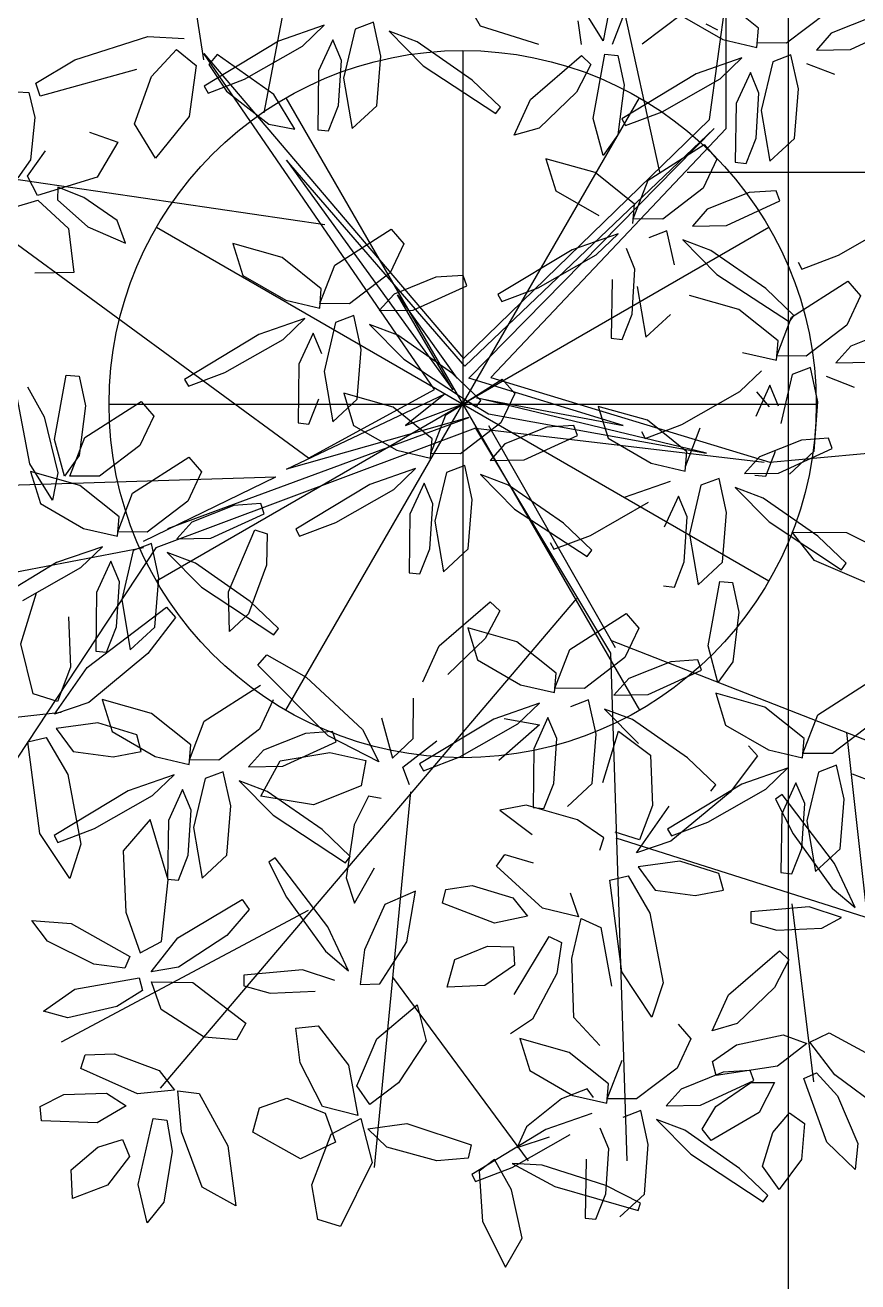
# Model space of a CAD drawing. Extents: x 8365 to 8547, y -347 to -272.
# Drawn here: x 8520.263 to 8520.969, y -316.371 to -315.304 of the extents above; entities that cross this region are included whole.
import ezdxf

# ---------------------------------------------------------------- set-up
doc = ezdxf.new("R2010")
doc.units = 0
doc.layers.get('0').update_dxf_attribs({"linetype": 'CONTINUOUS'})
doc.layers.add('1', color=7, linetype='CONTINUOUS')

msp = doc.modelspace()

# ---------------------------------------------------------------- linework, layer by layer
at = {"color": 44}
for p, q in [((8520.8013, -315.4289), (8520.6941, -314.9423)), ((8520.4657, -315.3786), (8520.545, -314.9591)), ((8520.4145, -315.3338), (8520.3632, -315.0094)), ((8520.8433, -315.3842), (8520.8576, -315.281)), ((8520.8576, -315.3919), (8520.8576, -315.281)), ((8520.6102, -315.6135), (8520.4145, -315.3282)), ((8520.4145, -315.3282), (8520.6347, -315.5872)), ((8520.6347, -315.5872), (8520.8433, -315.3842)), ((8520.8475, -315.392), (8520.6358, -315.5935)), ((8520.6392, -315.6037), (8520.8475, -315.392)), ((8520.658, -315.6032), (8520.8576, -315.3919)), ((8520.517, -315.4736), (8520.0183, -315.4009)), ((8520.6358, -315.5935), (8520.4846, -315.4189)), ((8520.4846, -315.4189), (8520.6257, -315.6137)), ((8520.8246, -315.4289), (8521.1089, -315.4289)), ((8520.5031, -315.6716), (8520.2327, -315.4736)), ((8520.6257, -315.6137), (8520.5786, -315.5331)), ((8520.5786, -315.5331), (8520.6291, -315.6037)), ((8520.7701, -315.644), (8520.6392, -315.6037)), ((8520.658, -315.6032), (8520.8945, -315.675)), ((8520.4846, -315.6809), (8520.6191, -315.6171)), ((8520.5031, -315.6716), (8520.6102, -315.6135)), ((8520.6191, -315.6171), (8520.5854, -315.644)), ((8520.5854, -315.644), (8520.6392, -315.6239)), ((8520.6392, -315.6239), (8520.656, -315.634)), ((8520.6458, -315.6205), (8520.7701, -315.644)), ((8520.8408, -315.6675), (8520.6458, -315.6205)), ((8520.3838, -315.7314), (8520.6392, -315.6372)), ((8520.6392, -315.6372), (8520.4846, -315.6809)), ((8520.656, -315.634), (8520.8408, -315.6675)), ((8520.6449, -315.6461), (8520.3736, -315.7477)), ((8520.6449, -315.6461), (8520.7594, -315.8372)), ((8520.6449, -315.6461), (8520.8899, -315.675)), ((8520.656, -315.644), (8520.7635, -315.8322)), ((8520.8945, -315.675), (8521.081, -315.6582)), ((8519.9764, -315.7029), (8520.4755, -315.6876)), ((8520.3632, -315.7421), (8520.4755, -315.6876)), ((8520.3632, -315.7477), (8520.0137, -315.8148)), ((8520.3736, -315.7477), (8520.1628, -316.0665)), ((8520.7307, -315.7906), (8520.3772, -316.2063)), ((8520.7594, -315.826), (8521.1882, -315.9938)), ((8520.7594, -315.8372), (8520.7734, -316.2678)), ((8520.2933, -315.8875), (8520.0323, -315.9155)), ((8520.9598, -315.9043), (8520.9877, -316.156)), ((8520.5896, -315.9547), (8520.559, -316.2734)), ((8520.764, -315.9938), (8521.081, -316.0944)), ((8520.503, -316.0553), (8520.2933, -316.1671)), ((8520.9132, -316.0497), (8520.9318, -316.2007)), ((8520.5745, -316.1119), (8520.6895, -316.2678))]:
    msp.add_line(p, q, dxfattribs=at)
at = {"color": 62}
for p, q in [((8520.6315, -315.2743), (8520.6488, -315.3048)), ((8520.7532, -315.3176), (8520.7339, -315.2866)), ((8520.7612, -315.3203), (8520.7739, -315.2876)), ((8520.7576, -315.2943), (8520.7532, -315.3176)), ((8520.8207, -315.2943), (8520.7862, -315.3205)), ((8520.6488, -315.3048), (8520.6983, -315.3205)), ((8520.7348, -315.3208), (8520.732, -315.3006)), ((8520.6915, -315.3674), (8520.7349, -315.33)), ((8520.7349, -315.33), (8520.7428, -315.3377)), ((8520.7448, -315.3835), (8520.7547, -315.329)), ((8520.7547, -315.329), (8520.7657, -315.3299)), ((8520.7657, -315.3299), (8520.771, -315.3551)), ((8520.6006, -315.3388), (8520.662, -315.3792)), ((8520.7428, -315.3377), (8520.7305, -315.3611)), ((8520.5117, -315.3431), (8520.511, -315.393)), ((8520.533, -315.3492), (8520.5403, -315.392)), ((8520.832, -315.3456), (8520.7691, -315.3837)), ((8520.8033, -315.3778), (8520.8525, -315.3497)), ((8520.7305, -315.3611), (8520.6988, -315.3916)), ((8520.771, -315.3551), (8520.7657, -315.3972)), ((8520.5201, -315.3939), (8520.5286, -315.3725)), ((8520.5403, -315.392), (8520.5612, -315.3727)), ((8520.6777, -315.3977), (8520.6915, -315.3674)), ((8520.662, -315.3792), (8520.666, -315.3738)), ((8520.7533, -315.4148), (8520.7448, -315.3835)), ((8520.7691, -315.3837), (8520.7723, -315.3895)), ((8520.7723, -315.3895), (8520.8033, -315.3778)), ((8520.511, -315.393), (8520.5201, -315.3939)), ((8520.6988, -315.3916), (8520.6777, -315.3977)), ((8520.7657, -315.3972), (8520.7533, -315.4148)), ((8520.7913, -315.4359), (8520.839, -315.4054)), ((8520.839, -315.4054), (8520.8498, -315.4179)), ((8520.7465, -315.4294), (8520.7047, -315.4176)), ((8520.7047, -315.4176), (8520.7131, -315.4447)), ((8520.8498, -315.4179), (8520.8382, -315.4427)), ((8520.7798, -315.4561), (8520.7465, -315.4294)), ((8520.7787, -315.4687), (8520.7913, -315.4359)), ((8520.7131, -315.4447), (8520.7496, -315.4658)), ((8520.8382, -315.4427), (8520.8037, -315.4688)), ((8520.7785, -315.4725), (8520.7798, -315.4561)), ((8520.8037, -315.4688), (8520.7787, -315.4687)), ((8520.8415, -315.4605), (8520.8289, -315.4747)), ((8520.5256, -315.5078), (8520.5733, -315.4773)), ((8520.5733, -315.4773), (8520.5841, -315.4898)), ((8520.8073, -315.4787), (8520.7919, -315.4846)), ((8520.8137, -315.5077), (8520.8073, -315.4787)), ((8520.5841, -315.4898), (8520.5724, -315.5145)), ((8520.7658, -315.4813), (8520.7268, -315.4949)), ((8520.7473, -315.499), (8520.7658, -315.4813)), ((8520.8446, -315.4954), (8520.8208, -315.4864)), ((8520.8208, -315.4864), (8520.8497, -315.5157)), ((8520.514, -315.528), (8520.4808, -315.5013)), ((8520.7268, -315.4949), (8520.6639, -315.5329)), ((8520.6981, -315.5271), (8520.7473, -315.499)), ((8520.7802, -315.5112), (8520.7729, -315.4937)), ((8520.5129, -315.5405), (8520.5256, -315.5078)), ((8520.5724, -315.5145), (8520.5379, -315.5407)), ((8520.6113, -315.5182), (8520.5758, -315.5324)), ((8520.6343, -315.5166), (8520.6113, -315.5182)), ((8520.6374, -315.5253), (8520.6343, -315.5166)), ((8520.5127, -315.5444), (8520.514, -315.528)), ((8520.5758, -315.5324), (8520.5631, -315.5465)), ((8520.5921, -315.5461), (8520.6374, -315.5253)), ((8520.6639, -315.5329), (8520.6671, -315.5388)), ((8520.6671, -315.5388), (8520.6981, -315.5271)), ((8520.4839, -315.5377), (8520.5127, -315.5444)), ((8520.5379, -315.5407), (8520.5129, -315.5405)), ((8520.5, -315.5532), (8520.4611, -315.5668)), ((8520.4816, -315.5709), (8520.5, -315.5532)), ((8520.5416, -315.5506), (8520.5262, -315.5565)), ((8520.5479, -315.5795), (8520.5416, -315.5506)), ((8520.5631, -315.5465), (8520.5921, -315.5461)), ((8520.5262, -315.5565), (8520.5164, -315.598)), ((8520.5789, -315.5673), (8520.555, -315.5583)), ((8520.555, -315.5583), (8520.584, -315.5876)), ((8520.5071, -315.5656), (8520.4951, -315.5919)), ((8520.5145, -315.5831), (8520.5071, -315.5656)), ((8520.6254, -315.5997), (8520.5789, -315.5673)), ((8520.5446, -315.6215), (8520.5479, -315.5795)), ((8520.4951, -315.5919), (8520.4944, -315.6418)), ((8520.584, -315.5876), (8520.6454, -315.628)), ((8520.5164, -315.598), (8520.5237, -315.6408)), ((8520.6197, -315.635), (8520.6674, -315.6045)), ((8520.6493, -315.6226), (8520.6254, -315.5997)), ((8520.6674, -315.6045), (8520.6782, -315.6169)), ((8520.5749, -315.6285), (8520.5331, -315.6166)), ((8520.5331, -315.6166), (8520.5415, -315.6438)), ((8520.6782, -315.6169), (8520.6665, -315.6417)), ((8520.5035, -315.6428), (8520.512, -315.6213)), ((8520.5237, -315.6408), (8520.5446, -315.6215)), ((8520.6081, -315.6552), (8520.5749, -315.6285)), ((8520.6454, -315.628), (8520.6493, -315.6226)), ((8520.6071, -315.6677), (8520.6197, -315.635)), ((8520.4944, -315.6418), (8520.5035, -315.6428)), ((8520.5415, -315.6438), (8520.578, -315.6649)), ((8520.6665, -315.6417), (8520.6321, -315.6679)), ((8520.7055, -315.6453), (8520.6699, -315.6595)), ((8520.7284, -315.6438), (8520.7055, -315.6453)), ((8520.7315, -315.6524), (8520.7284, -315.6438)), ((8520.6068, -315.6716), (8520.6081, -315.6552)), ((8520.6699, -315.6595), (8520.6572, -315.6737)), ((8520.6862, -315.6732), (8520.7315, -315.6524)), ((8520.4016, -315.6708), (8520.4124, -315.6833)), ((8520.578, -315.6649), (8520.6068, -315.6716)), ((8520.6321, -315.6679), (8520.6071, -315.6677)), ((8520.5941, -315.6804), (8520.5552, -315.6939)), ((8520.5757, -315.6981), (8520.5941, -315.6804)), ((8520.6357, -315.6778), (8520.6203, -315.6837)), ((8520.6421, -315.7067), (8520.6357, -315.6778)), ((8520.6572, -315.6737), (8520.6862, -315.6732)), ((8520.4124, -315.6833), (8520.4008, -315.7081)), ((8520.6012, -315.6928), (8520.5892, -315.7191)), ((8520.6086, -315.7103), (8520.6012, -315.6928)), ((8520.6203, -315.6837), (8520.6105, -315.7252)), ((8520.673, -315.6945), (8520.6491, -315.6855)), ((8520.6491, -315.6855), (8520.6781, -315.7148)), ((8520.5552, -315.6939), (8520.4923, -315.732)), ((8520.5265, -315.7262), (8520.5757, -315.6981)), ((8520.7195, -315.7268), (8520.673, -315.6945)), ((8520.4397, -315.7117), (8520.4041, -315.7259)), ((8520.4627, -315.7101), (8520.4397, -315.7117)), ((8520.4657, -315.7188), (8520.4627, -315.7101)), ((8520.6061, -315.7485), (8520.6086, -315.7103)), ((8520.6387, -315.7487), (8520.6421, -315.7067)), ((8520.4204, -315.7396), (8520.4657, -315.7188)), ((8520.5892, -315.7191), (8520.5885, -315.769)), ((8520.6105, -315.7252), (8520.6178, -315.768)), ((8520.4353, -315.7852), (8520.4577, -315.7326)), ((8520.4577, -315.7326), (8520.4682, -315.7359)), ((8520.4682, -315.7359), (8520.4675, -315.7624)), ((8520.4923, -315.732), (8520.4955, -315.7379)), ((8520.4955, -315.7379), (8520.5265, -315.7262)), ((8520.3915, -315.7401), (8520.4204, -315.7396)), ((8520.7082, -315.7431), (8520.7114, -315.749)), ((8520.3834, -315.7518), (8520.4123, -315.7811)), ((8520.5976, -315.7699), (8520.6061, -315.7485)), ((8520.6178, -315.768), (8520.6387, -315.7487)), ((8520.4538, -315.7932), (8520.4072, -315.7608)), ((8520.4675, -315.7624), (8520.4524, -315.8037)), ((8520.5885, -315.769), (8520.5976, -315.7699)), ((8520.4123, -315.7811), (8520.4738, -315.8216)), ((8520.4362, -315.8186), (8520.4353, -315.7852)), ((8520.4777, -315.8161), (8520.4538, -315.7932)), ((8520.6141, -315.8309), (8520.6574, -315.7936)), ((8520.6574, -315.7936), (8520.6654, -315.8012)), ((8520.4524, -315.8037), (8520.4362, -315.8186)), ((8520.6654, -315.8012), (8520.6531, -315.8247)), ((8520.4738, -315.8216), (8520.4777, -315.8161)), ((8520.6801, -315.8275), (8520.6383, -315.8157)), ((8520.6383, -315.8157), (8520.6467, -315.8428)), ((8520.6002, -315.8613), (8520.6141, -315.8309)), ((8520.6531, -315.8247), (8520.6214, -315.8551)), ((8520.7133, -315.8542), (8520.6801, -315.8275)), ((8520.4601, -315.8473), (8520.4678, -315.8386)), ((8520.4678, -315.8386), (8520.5013, -315.8576)), ((8520.7123, -315.8668), (8520.7249, -315.834)), ((8520.52, -315.9073), (8520.4601, -315.8473)), ((8520.6467, -315.8428), (8520.6832, -315.8639)), ((8520.5013, -315.8576), (8520.5491, -315.9019)), ((8520.6832, -315.8639), (8520.712, -315.8706)), ((8520.712, -315.8706), (8520.7133, -315.8542)), ((8520.4148, -315.8948), (8520.4625, -315.8643)), ((8520.4733, -315.8768), (8520.4617, -315.9016)), ((8520.4033, -315.915), (8520.37, -315.8883)), ((8520.4022, -315.9276), (8520.4148, -315.8948)), ((8520.4617, -315.9016), (8520.4272, -315.9278)), ((8520.5006, -315.9052), (8520.465, -315.9194)), ((8520.5236, -315.9037), (8520.5006, -315.9052)), ((8520.5266, -315.9123), (8520.5236, -315.9037)), ((8520.402, -315.9315), (8520.4033, -315.915)), ((8520.4813, -315.9331), (8520.5266, -315.9123)), ((8520.3731, -315.9248), (8520.402, -315.9315)), ((8520.4272, -315.9278), (8520.4022, -315.9276)), ((8520.465, -315.9194), (8520.4524, -315.9336)), ((8520.4792, -315.9285), (8520.5213, -315.9213)), ((8520.4308, -315.9377), (8520.4154, -315.9435)), ((8520.4372, -315.9666), (8520.4308, -315.9377)), ((8520.4524, -315.9336), (8520.4813, -315.9331)), ((8520.4628, -315.9583), (8520.4792, -315.9285)), ((8520.4154, -315.9435), (8520.4056, -315.985)), ((8520.4681, -315.9544), (8520.4443, -315.9453)), ((8520.4443, -315.9453), (8520.4732, -315.9746)), ((8520.3216, -315.986), (8520.3708, -315.958)), ((8520.4037, -315.9702), (8520.3964, -315.9527)), ((8520.5074, -315.9657), (8520.4628, -315.9583)), ((8520.5147, -315.9867), (8520.4681, -315.9544)), ((8520.548, -315.9497), (8520.5074, -315.9657)), ((8520.4012, -316.0084), (8520.4037, -315.9702)), ((8520.4338, -316.0086), (8520.4372, -315.9666)), ((8520.3687, -315.9782), (8520.3459, -316.0049)), ((8520.3841, -316.0295), (8520.3687, -315.9782)), ((8520.3843, -315.979), (8520.3836, -316.0288)), ((8520.4732, -315.9746), (8520.5347, -316.0151)), ((8520.3006, -316.0284), (8520.2753, -315.99)), ((8520.2874, -315.9919), (8520.2906, -315.9978)), ((8520.2906, -315.9978), (8520.3216, -315.986)), ((8520.4056, -315.985), (8520.4129, -316.0279)), ((8520.5386, -316.0097), (8520.5147, -315.9867)), ((8520.5418, -315.9828), (8520.5351, -316.0277)), ((8520.3101, -315.9993), (8520.3006, -316.0284)), ((8520.3459, -316.0049), (8520.3482, -316.0568)), ((8520.3928, -316.0298), (8520.4012, -316.0084)), ((8520.4129, -316.0279), (8520.4338, -316.0086)), ((8520.475, -316.0107), (8520.4695, -316.0145)), ((8520.5195, -316.0692), (8520.475, -316.0107)), ((8520.5347, -316.0151), (8520.5386, -316.0097)), ((8520.4695, -316.0145), (8520.4844, -316.0441)), ((8520.3784, -316.0817), (8520.3841, -316.0295)), ((8520.3836, -316.0288), (8520.3928, -316.0298)), ((8520.5351, -316.0277), (8520.5422, -316.0491)), ((8520.4844, -316.0441), (8520.5175, -316.09)), ((8520.3922, -316.0787), (8520.4468, -316.0461)), ((8520.4528, -316.0546), (8520.4338, -316.0767)), ((8520.4468, -316.0461), (8520.4528, -316.0546)), ((8520.2816, -316.0816), (8520.2685, -316.0639)), ((8520.2685, -316.0639), (8520.3018, -316.0665)), ((8520.3018, -316.0665), (8520.3517, -316.0944)), ((8520.3482, -316.0568), (8520.3603, -316.0913)), ((8520.4338, -316.0767), (8520.393, -316.1036)), ((8520.537, -316.1065), (8520.5195, -316.0692)), ((8520.321, -316.101), (8520.2816, -316.0816)), ((8520.3603, -316.0913), (8520.3784, -316.0817)), ((8520.3697, -316.1074), (8520.3922, -316.0787)), ((8520.3517, -316.0944), (8520.3473, -316.1045)), ((8520.5175, -316.09), (8520.537, -316.1065)), ((8520.3473, -316.1045), (8520.321, -316.101)), ((8520.393, -316.1036), (8520.3697, -316.1074)), ((8520.498, -316.1057), (8520.4484, -316.1103)), ((8520.2784, -316.1408), (8520.3049, -316.1221)), ((8520.2991, -316.1465), (8520.2784, -316.1408)), ((8520.2755, -316.2216), (8520.2956, -316.2116)), ((8520.2766, -316.2338), (8520.2755, -316.2216)), ((8520.303, -316.2999), (8520.3017, -316.2756))]:
    msp.add_line(p, q, dxfattribs=at)
at = {"color": 64}
for p, q in [((8520.885, -315.3068), (8520.8517, -315.2801)), ((8520.8183, -315.2954), (8520.8548, -315.3165)), ((8520.9434, -315.2934), (8520.9089, -315.3196)), ((8520.9823, -315.297), (8520.9467, -315.3112)), ((8520.8837, -315.3232), (8520.885, -315.3068)), ((8520.963, -315.3249), (8521.0083, -315.3041)), ((8520.8548, -315.3165), (8520.8837, -315.3232)), ((8520.9089, -315.3196), (8520.8839, -315.3194)), ((8520.9467, -315.3112), (8520.9341, -315.3254)), ((8520.9125, -315.3294), (8520.8971, -315.3353)), ((8520.9189, -315.3584), (8520.9125, -315.3294)), ((8520.9341, -315.3254), (8520.963, -315.3249)), ((8520.871, -315.3321), (8520.832, -315.3456)), ((8520.8525, -315.3497), (8520.871, -315.3321)), ((8520.8971, -315.3353), (8520.8873, -315.3768)), ((8520.9498, -315.3461), (8520.926, -315.3371)), ((8520.8781, -315.3444), (8520.866, -315.3708)), ((8520.8854, -315.362), (8520.8781, -315.3444)), ((8520.8829, -315.4002), (8520.8854, -315.362)), ((8520.9155, -315.4004), (8520.9189, -315.3584)), ((8520.866, -315.3708), (8520.8653, -315.4206)), ((8520.8873, -315.3768), (8520.8946, -315.4197)), ((8520.8745, -315.4216), (8520.8829, -315.4002)), ((8520.8946, -315.4197), (8520.9155, -315.4004)), ((8520.8653, -315.4206), (8520.8745, -315.4216)), ((8520.8771, -315.4463), (8520.8415, -315.4605)), ((8520.9001, -315.4447), (8520.8771, -315.4463)), ((8520.9031, -315.4534), (8520.9001, -315.4447)), ((8520.8578, -315.4742), (8520.9031, -315.4534)), ((8520.8289, -315.4747), (8520.8578, -315.4742)), ((8520.9528, -315.4995), (8521.002, -315.4714)), ((8520.8912, -315.5278), (8520.8446, -315.4954)), ((8520.9218, -315.5112), (8520.9528, -315.4995)), ((8520.7777, -315.5495), (8520.7802, -315.5112)), ((8520.9186, -315.5053), (8520.9218, -315.5112)), ((8520.7608, -315.5201), (8520.7601, -315.5699)), ((8520.8497, -315.5157), (8520.9112, -315.5561)), ((8520.9131, -315.552), (8520.9608, -315.5215)), ((8520.9608, -315.5215), (8520.9716, -315.534)), ((8520.7821, -315.5261), (8520.7894, -315.569)), ((8520.9151, -315.5507), (8520.8912, -315.5278)), ((8520.8683, -315.5455), (8520.8265, -315.5337)), ((8520.9716, -315.534), (8520.96, -315.5588)), ((8520.7693, -315.5709), (8520.7777, -315.5495)), ((8520.7894, -315.569), (8520.8104, -315.5497)), ((8520.9016, -315.5722), (8520.8683, -315.5455)), ((8520.9005, -315.5848), (8520.9131, -315.552)), ((8520.9112, -315.5561), (8520.9151, -315.5507)), ((8520.96, -315.5588), (8520.9255, -315.585)), ((8520.9989, -315.5624), (8520.9633, -315.5766)), ((8520.7601, -315.5699), (8520.7693, -315.5709)), ((8520.9003, -315.5886), (8520.9016, -315.5722)), ((8520.8714, -315.5819), (8520.9003, -315.5886)), ((8520.9255, -315.585), (8520.9005, -315.5848)), ((8520.9633, -315.5766), (8520.9507, -315.5908)), ((8520.9291, -315.5948), (8520.9137, -315.6007)), ((8520.9355, -315.6238), (8520.9291, -315.5948)), ((8520.9507, -315.5908), (8520.9796, -315.5903)), ((8520.8691, -315.6151), (8520.8876, -315.5975)), ((8520.9137, -315.6007), (8520.904, -315.6422)), ((8520.9665, -315.6116), (8520.9426, -315.6025)), ((8520.8199, -315.6432), (8520.8691, -315.6151)), ((8520.8947, -315.6098), (8520.8827, -315.6362)), ((8520.8833, -315.6155), (8520.8941, -315.628)), ((8520.902, -315.6274), (8520.8947, -315.6098)), ((8520.7908, -315.6395), (8520.749, -315.6277)), ((8520.749, -315.6277), (8520.7574, -315.6548)), ((8520.9322, -315.6658), (8520.9355, -315.6238)), ((8520.8241, -315.6662), (8520.7908, -315.6395)), ((8520.7857, -315.6491), (8520.7889, -315.655)), ((8520.7889, -315.655), (8520.8199, -315.6432)), ((8520.823, -315.6788), (8520.8356, -315.646)), ((8520.7574, -315.6548), (8520.7939, -315.6759)), ((8520.9214, -315.6564), (8520.8858, -315.6706)), ((8520.9444, -315.6548), (8520.9214, -315.6564)), ((8520.9474, -315.6635), (8520.9444, -315.6548)), ((8520.8228, -315.6826), (8520.8241, -315.6662)), ((8520.8858, -315.6706), (8520.8732, -315.6848)), ((8520.8911, -315.687), (8520.8995, -315.6656)), ((8520.9021, -315.6843), (8520.9474, -315.6635)), ((8520.9113, -315.6851), (8520.9322, -315.6658)), ((8520.7939, -315.6759), (8520.8228, -315.6826)), ((8520.81, -315.6915), (8520.7711, -315.705)), ((8520.8516, -315.6888), (8520.8362, -315.6947)), ((8520.858, -315.7178), (8520.8516, -315.6888)), ((8520.8732, -315.6848), (8520.9021, -315.6843)), ((8520.8819, -315.686), (8520.8911, -315.687)), ((8520.8172, -315.7038), (8520.8051, -315.7302)), ((8520.8245, -315.7214), (8520.8172, -315.7038)), ((8520.8362, -315.6947), (8520.8264, -315.7362)), ((8520.8889, -315.7055), (8520.8651, -315.6965)), ((8520.8651, -315.6965), (8520.894, -315.7258)), ((8520.7424, -315.7372), (8520.7916, -315.7091)), ((8520.6781, -315.7148), (8520.7395, -315.7552)), ((8520.822, -315.7596), (8520.8245, -315.7214)), ((8520.8546, -315.7598), (8520.858, -315.7178)), ((8520.7435, -315.7498), (8520.7195, -315.7268)), ((8520.7114, -315.749), (8520.7424, -315.7372)), ((8520.8264, -315.7362), (8520.8337, -315.7791)), ((8520.7395, -315.7552), (8520.7435, -315.7498)), ((8520.8136, -315.781), (8520.822, -315.7596)), ((8520.8337, -315.7791), (8520.8546, -315.7598)), ((8520.8422, -315.8308), (8520.8521, -315.7763)), ((8520.8521, -315.7763), (8520.863, -315.7772)), ((8520.863, -315.7772), (8520.8684, -315.8023)), ((8520.8044, -315.78), (8520.8136, -315.781)), ((8520.7249, -315.834), (8520.7726, -315.8035)), ((8520.7726, -315.8035), (8520.7834, -315.816)), ((8520.8684, -315.8023), (8520.8631, -315.8445)), ((8520.7834, -315.816), (8520.7717, -315.8408)), ((8520.8506, -315.8621), (8520.8422, -315.8308)), ((8520.7717, -315.8408), (8520.7373, -315.867)), ((8520.8107, -315.8444), (8520.7751, -315.8586)), ((8520.7914, -315.8723), (8520.8367, -315.8515)), ((8520.8336, -315.8428), (8520.8107, -315.8444)), ((8520.8367, -315.8515), (8520.8336, -315.8428)), ((8520.8631, -315.8445), (8520.8506, -315.8621)), ((8520.7751, -315.8586), (8520.7624, -315.8728)), ((8520.7373, -315.867), (8520.7123, -315.8668)), ((8520.7624, -315.8728), (8520.7914, -315.8723)), ((8520.8905, -315.8828), (8520.8487, -315.871)), ((8520.8487, -315.871), (8520.8571, -315.8981)), ((8520.5921, -315.9094), (8520.5922, -315.8752)), ((8520.6993, -315.8795), (8520.6604, -315.893)), ((8520.6809, -315.8971), (8520.6993, -315.8795)), ((8520.7409, -315.8768), (8520.7255, -315.8827)), ((8520.7473, -315.9058), (8520.7409, -315.8768)), ((8520.7782, -315.8935), (8520.7543, -315.8845)), ((8520.7543, -315.8845), (8520.7833, -315.9138)), ((8520.565, -315.8921), (8520.5746, -315.9263)), ((8520.6604, -315.893), (8520.5975, -315.9311)), ((8520.6692, -315.8925), (8520.6993, -315.898)), ((8520.7064, -315.8918), (8520.6944, -315.9182)), ((8520.7138, -315.9094), (8520.7064, -315.8918)), ((8520.8247, -315.9259), (8520.7782, -315.8935)), ((8520.5491, -315.9019), (8520.5628, -315.9293)), ((8520.6317, -315.9252), (8520.6809, -315.8971)), ((8520.6993, -315.898), (8520.6646, -315.9283)), ((8520.7439, -315.9478), (8520.7473, -315.9058)), ((8520.7529, -315.9467), (8520.7662, -315.9034)), ((8520.7662, -315.9034), (8520.7935, -315.9237)), ((8520.8571, -315.8981), (8520.8936, -315.9192)), ((8520.5628, -315.9293), (8520.52, -315.9073)), ((8520.5746, -315.9263), (8520.5921, -315.9094)), ((8520.5832, -315.9338), (8520.612, -315.9114)), ((8520.7113, -315.9476), (8520.7138, -315.9094)), ((8520.8765, -315.9156), (8520.8842, -315.9243)), ((8520.5213, -315.9213), (8520.5517, -315.9282)), ((8520.6007, -315.937), (8520.6317, -315.9252)), ((8520.6944, -315.9182), (8520.6937, -315.968)), ((8520.7935, -315.9237), (8520.795, -315.9664)), ((8520.8487, -315.9488), (8520.8247, -315.9259)), ((8520.8842, -315.9243), (8520.8609, -315.9551)), ((8520.5517, -315.9282), (8520.548, -315.9497)), ((8520.5889, -315.9487), (8520.5832, -315.9338)), ((8520.5975, -315.9311), (8520.6007, -315.937)), ((8520.7028, -315.969), (8520.7113, -315.9476)), ((8520.723, -315.9671), (8520.7439, -315.9478)), ((8520.8708, -315.9483), (8520.8079, -315.9864)), ((8520.8447, -315.9543), (8520.8487, -315.9488)), ((8520.554, -315.9584), (8520.5418, -315.9828)), ((8520.5648, -315.9605), (8520.554, -315.9584)), ((8520.8609, -315.9551), (8520.8105, -315.9965)), ((8520.8421, -315.9805), (8520.8913, -315.9524)), ((8520.6878, -315.966), (8520.6656, -315.9702)), ((8520.6656, -315.9702), (8520.693, -315.9909)), ((8520.7313, -315.9785), (8520.6878, -315.966)), ((8520.6937, -315.968), (8520.7028, -315.969)), ((8520.7816, -316.0065), (8520.8091, -315.9669)), ((8520.795, -315.9664), (8520.7841, -315.9956)), ((8520.7539, -315.9938), (8520.7313, -315.9785)), ((8520.8111, -315.9922), (8520.8421, -315.9805)), ((8520.7841, -315.9956), (8520.7634, -315.9891)), ((8520.8079, -315.9864), (8520.8111, -315.9922)), ((8520.7504, -316.0043), (8520.7539, -315.9938)), ((8520.8105, -315.9965), (8520.7816, -316.0065)), ((8520.6627, -316.0179), (8520.6699, -316.008)), ((8520.6699, -316.008), (8520.6937, -316.0151)), ((8520.5422, -316.0491), (8520.5591, -316.0192)), ((8520.7016, -316.0536), (8520.6627, -316.0179)), ((8520.6198, -316.0375), (8520.642, -316.0343)), ((8520.642, -316.0343), (8520.6766, -316.0446)), ((8520.7691, -316.1075), (8520.7589, -316.0297)), ((8520.594, -316.0391), (8520.5679, -316.0503)), ((8520.5867, -316.0819), (8520.594, -316.0391)), ((8520.6169, -316.0493), (8520.6198, -316.0375)), ((8520.6766, -316.0446), (8520.6891, -316.0602)), ((8520.7251, -316.0405), (8520.7322, -316.0607)), ((8520.5679, -316.0503), (8520.5508, -316.0888)), ((8520.6611, -316.0661), (8520.6169, -316.0493)), ((8520.7322, -316.0607), (8520.7016, -316.0536)), ((8520.6891, -316.0602), (8520.6611, -316.0661)), ((8520.7265, -316.0961), (8520.7346, -316.0621)), ((8520.7346, -316.0621), (8520.7512, -316.0698)), ((8520.7512, -316.0698), (8520.7602, -316.1196)), ((8520.5636, -316.1178), (8520.5867, -316.0819)), ((8520.6274, -316.097), (8520.6552, -316.0857)), ((8520.6552, -316.0857), (8520.6771, -316.0862)), ((8520.6771, -316.0862), (8520.678, -316.1019)), ((8520.6777, -316.1266), (8520.7074, -316.0776)), ((8520.7074, -316.0776), (8520.7178, -316.0826)), ((8520.7178, -316.0826), (8520.7139, -316.1089)), ((8520.5508, -316.0888), (8520.5471, -316.1182)), ((8520.6209, -316.1204), (8520.6274, -316.097)), ((8520.7284, -316.1461), (8520.7265, -316.0961)), ((8520.5255, -316.1149), (8520.498, -316.1057)), ((8520.678, -316.1019), (8520.6527, -316.1191)), ((8520.7139, -316.1089), (8520.6933, -316.1477)), ((8520.3049, -316.1221), (8520.3595, -316.1127)), ((8520.3595, -316.1127), (8520.3624, -316.1233)), ((8520.3783, -316.1394), (8520.3699, -316.1159)), ((8520.3699, -316.1159), (8520.405, -316.1165)), ((8520.405, -316.1165), (8520.45, -316.1509)), ((8520.4484, -316.1103), (8520.4484, -316.1194)), ((8520.4484, -316.1194), (8520.4706, -316.1256)), ((8520.5471, -316.1182), (8520.5636, -316.1178)), ((8520.6527, -316.1191), (8520.6209, -316.1204)), ((8520.3624, -316.1233), (8520.3406, -316.137)), ((8520.4706, -316.1256), (8520.5088, -316.124)), ((8520.3406, -316.137), (8520.2991, -316.1465)), ((8520.4147, -316.1629), (8520.3783, -316.1394)), ((8520.5613, -316.1643), (8520.5954, -316.1355)), ((8520.5954, -316.1355), (8520.6029, -316.1659)), ((8520.45, -316.1509), (8520.442, -316.1653)), ((8520.6933, -316.1477), (8520.6746, -316.16)), ((8520.4924, -316.1553), (8520.5113, -316.1533)), ((8520.4961, -316.1848), (8520.4924, -316.1553)), ((8520.5113, -316.1533), (8520.5372, -316.1867)), ((8520.442, -316.1653), (8520.4147, -316.1629)), ((8520.5442, -316.2042), (8520.5613, -316.1643)), ((8520.6029, -316.1659), (8520.5795, -316.2016)), ((8520.7244, -316.1759), (8520.6826, -316.164)), ((8520.6826, -316.164), (8520.691, -316.1912)), ((8520.3101, -316.1895), (8520.3137, -316.1778)), ((8520.3137, -316.1778), (8520.3385, -316.177)), ((8520.3385, -316.177), (8520.3764, -316.1911)), ((8520.3582, -316.211), (8520.3101, -316.1895)), ((8520.3764, -316.1911), (8520.3895, -316.208)), ((8520.5151, -316.2217), (8520.4961, -316.1848)), ((8520.5372, -316.1867), (8520.545, -316.2294)), ((8520.5551, -316.22), (8520.5442, -316.2042)), ((8520.5795, -316.2016), (8520.5551, -316.22)), ((8520.2956, -316.2116), (8520.3317, -316.2104)), ((8520.3317, -316.2104), (8520.3485, -316.2212)), ((8520.3895, -316.208), (8520.3582, -316.211)), ((8520.3953, -316.2433), (8520.3922, -316.2085)), ((8520.3922, -316.2085), (8520.4104, -316.2106)), ((8520.4104, -316.2106), (8520.4348, -316.255)), ((8520.4617, -316.223), (8520.4849, -316.2146)), ((8520.4849, -316.2146), (8520.5174, -316.2274)), ((8520.3485, -316.2212), (8520.3238, -316.2357)), ((8520.4559, -316.2436), (8520.4617, -316.223)), ((8520.545, -316.2294), (8520.5151, -316.2217)), ((8520.3238, -316.2357), (8520.2766, -316.2338)), ((8520.3587, -316.2878), (8520.3713, -316.2319)), ((8520.3713, -316.2319), (8520.3829, -316.2333)), ((8520.3829, -316.2333), (8520.3875, -316.2595)), ((8520.5174, -316.2274), (8520.5262, -316.2521)), ((8520.5225, -316.2452), (8520.5476, -316.2319)), ((8520.5476, -316.2319), (8520.5573, -316.2693)), ((8520.5535, -316.2408), (8520.5867, -316.2363)), ((8520.413, -316.2902), (8520.3953, -316.2433)), ((8520.4964, -316.266), (8520.4559, -316.2436)), ((8520.5059, -316.2883), (8520.5225, -316.2452)), ((8520.5696, -316.2563), (8520.5535, -316.2408)), ((8520.3017, -316.2756), (8520.3244, -316.2562)), ((8520.3244, -316.2562), (8520.3453, -316.2497)), ((8520.3453, -316.2497), (8520.3512, -316.2642)), ((8520.4348, -316.255), (8520.4416, -316.3059)), ((8520.5262, -316.2521), (8520.4964, -316.266)), ((8520.3512, -316.2642), (8520.3327, -316.2886)), ((8520.3875, -316.2595), (8520.3803, -316.3029)), ((8520.5573, -316.2693), (8520.5304, -316.3236)), ((8520.3327, -316.2886), (8520.303, -316.2999)), ((8520.3664, -316.3204), (8520.3587, -316.2878)), ((8520.4416, -316.3059), (8520.413, -316.2902)), ((8520.5111, -316.3177), (8520.5059, -316.2883)), ((8520.3803, -316.3029), (8520.3664, -316.3204)), ((8520.5304, -316.3236), (8520.5111, -316.3177))]:
    msp.add_line(p, q, dxfattribs=at)
at = {"color": 60}
for p, q in [((8520.5166, -315.3044), (8520.4777, -315.3179)), ((8520.4982, -315.3221), (8520.5166, -315.3044)), ((8520.5428, -315.3077), (8520.533, -315.3492)), ((8520.5582, -315.3018), (8520.5428, -315.3077)), ((8520.5645, -315.3307), (8520.5582, -315.3018)), ((8520.5955, -315.3185), (8520.5716, -315.3095)), ((8520.5716, -315.3095), (8520.6006, -315.3388)), ((8520.8506, -315.3084), (8520.8405, -315.3035)), ((8520.3048, -315.3337), (8520.367, -315.314)), ((8520.367, -315.314), (8520.3976, -315.3156)), ((8520.4777, -315.3179), (8520.4147, -315.356)), ((8520.5237, -315.3168), (8520.5117, -315.3431)), ((8520.5311, -315.3343), (8520.5237, -315.3168)), ((8520.642, -315.3508), (8520.5955, -315.3185)), ((8520.3701, -315.3478), (8520.3911, -315.3248)), ((8520.3911, -315.3248), (8520.408, -315.3385)), ((8520.4256, -315.3293), (8520.4185, -315.3377)), ((8520.4739, -315.3632), (8520.4256, -315.3293)), ((8520.449, -315.3502), (8520.4982, -315.3221)), ((8520.5612, -315.3727), (8520.5645, -315.3307)), ((8520.2717, -315.3535), (8520.3048, -315.3337)), ((8520.408, -315.3385), (8520.4018, -315.3818)), ((8520.4185, -315.3377), (8520.4337, -315.3603)), ((8520.5286, -315.3725), (8520.5311, -315.3343)), ((8520.3573, -315.342), (8520.2755, -315.3645)), ((8520.3556, -315.388), (8520.3701, -315.3478)), ((8520.418, -315.3619), (8520.449, -315.3502)), ((8520.666, -315.3738), (8520.642, -315.3508)), ((8520.256, -315.3607), (8520.2658, -315.3613)), ((8520.2658, -315.3613), (8520.2711, -315.3826)), ((8520.2755, -315.3645), (8520.2717, -315.3535)), ((8520.4147, -315.356), (8520.418, -315.3619)), ((8520.4337, -315.3603), (8520.4694, -315.3882)), ((8520.4916, -315.3926), (8520.4739, -315.3632)), ((8520.2711, -315.3826), (8520.2673, -315.4186)), ((8520.4018, -315.3818), (8520.3734, -315.417)), ((8520.3734, -315.417), (8520.3556, -315.388)), ((8520.4694, -315.3882), (8520.4916, -315.3926)), ((8520.3174, -315.3952), (8520.3414, -315.4036)), ((8520.3414, -315.4036), (8520.324, -315.4331)), ((8520.2648, -315.4325), (8520.2801, -315.4109)), ((8520.2673, -315.4186), (8520.2565, -315.4337)), ((8520.2732, -315.4489), (8520.2648, -315.4325)), ((8520.324, -315.4331), (8520.2732, -315.4489)), ((8520.2906, -315.4417), (8520.2901, -315.4526)), ((8520.3126, -315.4504), (8520.2906, -315.4417)), ((8520.2517, -315.4594), (8520.2734, -315.4527)), ((8520.2734, -315.4527), (8520.2995, -315.4768)), ((8520.2901, -315.4526), (8520.316, -315.4753)), ((8520.3407, -315.4699), (8520.3126, -315.4504)), ((8520.2995, -315.4768), (8520.3041, -315.5141)), ((8520.316, -315.4753), (8520.3478, -315.4893)), ((8520.3478, -315.4893), (8520.3407, -315.4699)), ((8520.4808, -315.5013), (8520.4389, -315.4894)), ((8520.4389, -315.4894), (8520.4474, -315.5166)), ((8520.3041, -315.5141), (8520.2709, -315.5147)), ((8520.4474, -315.5166), (8520.4839, -315.5377)), ((8520.4611, -315.5668), (8520.3981, -315.6048)), ((8520.4323, -315.599), (8520.4816, -315.5709)), ((8520.2877, -315.6557), (8520.2976, -315.6012)), ((8520.2976, -315.6012), (8520.3086, -315.6021)), ((8520.3086, -315.6021), (8520.3139, -315.6272)), ((8520.3981, -315.6048), (8520.4013, -315.6107)), ((8520.4013, -315.6107), (8520.4323, -315.599)), ((8520.2667, -315.6764), (8520.2548, -315.614)), ((8520.2648, -315.6112), (8520.279, -315.6366)), ((8520.3139, -315.6272), (8520.3086, -315.6694)), ((8520.3134, -315.6541), (8520.3611, -315.6236)), ((8520.3611, -315.6236), (8520.3719, -315.636)), ((8520.279, -315.6366), (8520.2904, -315.6842)), ((8520.3719, -315.636), (8520.3602, -315.6608)), ((8520.2962, -315.6869), (8520.2877, -315.6557)), ((8520.3008, -315.6868), (8520.3134, -315.6541)), ((8520.3602, -315.6608), (8520.3258, -315.687)), ((8520.3086, -315.6694), (8520.2962, -315.6869)), ((8520.3539, -315.7013), (8520.4016, -315.6708)), ((8520.286, -315.7074), (8520.2667, -315.6764)), ((8520.3091, -315.6948), (8520.2673, -315.683)), ((8520.2673, -315.683), (8520.2757, -315.7101)), ((8520.2904, -315.6842), (8520.286, -315.7074)), ((8520.3258, -315.687), (8520.3008, -315.6868)), ((8520.3424, -315.7215), (8520.3091, -315.6948)), ((8520.3413, -315.7341), (8520.3539, -315.7013)), ((8520.2757, -315.7101), (8520.3122, -315.7312)), ((8520.4008, -315.7081), (8520.3663, -315.7343)), ((8520.3411, -315.7379), (8520.3424, -315.7215)), ((8520.3122, -315.7312), (8520.3411, -315.7379)), ((8520.3663, -315.7343), (8520.3413, -315.7341)), ((8520.4041, -315.7259), (8520.3915, -315.7401)), ((8520.3699, -315.7441), (8520.3545, -315.75)), ((8520.3763, -315.7731), (8520.3699, -315.7441)), ((8520.3283, -315.7468), (8520.2894, -315.7603)), ((8520.3099, -315.7644), (8520.3283, -315.7468)), ((8520.3545, -315.75), (8520.3447, -315.7915)), ((8520.4072, -315.7608), (8520.3834, -315.7518)), ((8520.2894, -315.7603), (8520.2265, -315.7984)), ((8520.2607, -315.7925), (8520.3099, -315.7644)), ((8520.3355, -315.7591), (8520.3234, -315.7855)), ((8520.3428, -315.7767), (8520.3355, -315.7591)), ((8520.3403, -315.8149), (8520.3428, -315.7767)), ((8520.3729, -315.8151), (8520.3763, -315.7731)), ((8520.2591, -315.8292), (8520.2723, -315.7859)), ((8520.3234, -315.7855), (8520.3227, -315.8353)), ((8520.3153, -315.8494), (8520.3827, -315.798)), ((8520.3447, -315.7915), (8520.352, -315.8344)), ((8520.3827, -315.798), (8520.3903, -315.8068)), ((8520.2996, -315.8062), (8520.3012, -315.8489)), ((8520.3903, -315.8068), (8520.367, -315.8375)), ((8520.3319, -315.8363), (8520.3403, -315.8149)), ((8520.352, -315.8344), (8520.3729, -315.8151)), ((8520.2695, -315.8716), (8520.2591, -315.8292)), ((8520.367, -315.8375), (8520.3167, -315.879)), ((8520.3227, -315.8353), (8520.3319, -315.8363)), ((8520.2877, -315.8889), (8520.3153, -315.8494)), ((8520.3012, -315.8489), (8520.2903, -315.878)), ((8520.2903, -315.878), (8520.2695, -315.8716)), ((8520.3167, -315.879), (8520.2877, -315.8889)), ((8520.37, -315.8883), (8520.3282, -315.8765)), ((8520.3282, -315.8765), (8520.3366, -315.9037)), ((8520.3243, -315.8961), (8520.2892, -315.901)), ((8520.2892, -315.901), (8520.3036, -315.9206)), ((8520.3574, -315.9065), (8520.3243, -315.8961)), ((8520.3366, -315.9037), (8520.3731, -315.9248)), ((8520.3613, -315.9206), (8520.3574, -315.9065)), ((8520.2651, -315.9122), (8520.2805, -315.9086)), ((8520.2753, -315.99), (8520.2651, -315.9122)), ((8520.2805, -315.9086), (8520.2989, -315.9401)), ((8520.3036, -315.9206), (8520.3375, -315.9252)), ((8520.3375, -315.9252), (8520.3613, -315.9206)), ((8520.2989, -315.9401), (8520.3101, -315.9993)), ((8520.3892, -315.9403), (8520.3503, -315.9538)), ((8520.3708, -315.958), (8520.3892, -315.9403)), ((8520.3503, -315.9538), (8520.2874, -315.9919)), ((8520.3964, -315.9527), (8520.3843, -315.979))]:
    msp.add_line(p, q, dxfattribs=at)
at = {"linetype": 'CONTINUOUS'}
for p, q in [((8520.634, -315.3258), (8520.634, -315.9258)), ((8520.634, -315.3258), (8520.634, -315.9258)), ((8520.484, -315.366), (8520.784, -315.8856)), ((8520.484, -315.8856), (8520.784, -315.366)), ((8520.3742, -315.7758), (8520.8938, -315.4758)), ((8520.3742, -315.4758), (8520.8938, -315.7758)), ((8520.334, -315.6258), (8520.934, -315.6258)), ((8520.334, -315.6258), (8520.934, -315.6258)), ((8520.334, -315.6258), (8520.934, -315.6258))]:
    msp.add_line(p, q, dxfattribs=at)
at = {"color": 66}
for p, q in [((8520.9355, -315.7379), (8520.8889, -315.7055)), ((8520.894, -315.7258), (8520.9555, -315.7663)), ((8520.9326, -315.7585), (8520.9137, -315.7344)), ((8520.9137, -315.7344), (8520.9597, -315.7348)), ((8520.9597, -315.7348), (8521.03, -315.7698)), ((8520.9594, -315.7608), (8520.9355, -315.7379)), ((8520.988, -315.7823), (8520.9326, -315.7585)), ((8520.9555, -315.7663), (8520.9594, -315.7608)), ((8520.9353, -315.8893), (8520.983, -315.8588)), ((8520.9237, -315.9095), (8520.8905, -315.8828)), ((8520.9227, -315.9221), (8520.9353, -315.8893)), ((8520.9821, -315.8961), (8520.9477, -315.9222)), ((8520.9224, -315.9259), (8520.9237, -315.9095)), ((8520.8936, -315.9192), (8520.9224, -315.9259)), ((8520.9477, -315.9222), (8520.9227, -315.9221)), ((8520.9097, -315.9348), (8520.8708, -315.9483)), ((8520.8913, -315.9524), (8520.9097, -315.9348)), ((8520.9359, -315.938), (8520.9261, -315.9795)), ((8520.9513, -315.9321), (8520.9359, -315.938)), ((8520.9576, -315.9611), (8520.9513, -315.9321)), ((8520.9168, -315.9471), (8520.9048, -315.9735)), ((8520.9242, -315.9646), (8520.9168, -315.9471)), ((8520.905, -315.9571), (8520.8995, -315.961)), ((8520.9495, -316.0157), (8520.905, -315.9571)), ((8520.8995, -315.961), (8520.9144, -315.9905)), ((8520.9217, -316.0029), (8520.9242, -315.9646)), ((8520.9543, -316.0031), (8520.9576, -315.9611)), ((8520.9048, -315.9735), (8520.9041, -316.0233)), ((8520.9261, -315.9795), (8520.9334, -316.0224)), ((8520.9144, -315.9905), (8520.9475, -316.0365)), ((8520.9132, -316.0243), (8520.9217, -316.0029)), ((8520.9334, -316.0224), (8520.9543, -316.0031)), ((8520.8182, -316.0136), (8520.783, -316.0185)), ((8520.783, -316.0185), (8520.7974, -316.0381)), ((8520.8513, -316.024), (8520.8182, -316.0136)), ((8520.9041, -316.0233), (8520.9132, -316.0243)), ((8520.967, -316.053), (8520.9495, -316.0157)), ((8520.7589, -316.0297), (8520.7744, -316.0261)), ((8520.7744, -316.0261), (8520.7928, -316.0576)), ((8520.8552, -316.0382), (8520.8513, -316.024)), ((8520.7974, -316.0381), (8520.8313, -316.0428)), ((8520.8313, -316.0428), (8520.8552, -316.0382)), ((8520.9475, -316.0365), (8520.967, -316.053)), ((8520.928, -316.0522), (8520.8784, -316.0567)), ((8520.9555, -316.0614), (8520.928, -316.0522)), ((8520.7928, -316.0576), (8520.804, -316.1168)), ((8520.8784, -316.0567), (8520.8784, -316.0659)), ((8520.8784, -316.0659), (8520.9006, -316.0721)), ((8520.9388, -316.0705), (8520.9555, -316.0614)), ((8520.9006, -316.0721), (8520.9388, -316.0705)), ((8520.8595, -316.1271), (8520.9029, -316.0897)), ((8520.9108, -316.0974), (8520.8985, -316.1208)), ((8520.9029, -316.0897), (8520.9108, -316.0974)), ((8520.7945, -316.1459), (8520.7691, -316.1075)), ((8520.804, -316.1168), (8520.7945, -316.1459)), ((8520.8457, -316.1574), (8520.8595, -316.1271)), ((8520.8985, -316.1208), (8520.8668, -316.1513)), ((8520.8668, -316.1513), (8520.8457, -316.1574)), ((8520.8169, -316.1519), (8520.8277, -316.1643)), ((8520.8664, -316.1695), (8520.9059, -316.1609)), ((8520.9059, -316.1609), (8520.926, -316.1682)), ((8520.9286, -316.1671), (8520.9451, -316.1591)), ((8520.691, -316.1912), (8520.7275, -316.2123)), ((8520.718, -316.2151), (8520.6882, -316.2391)), ((8520.7395, -316.2068), (8520.718, -316.2151)), ((8520.5867, -316.2363), (8520.6411, -316.2542)), ((8520.7047, -316.2413), (8520.6418, -316.2794)), ((8520.676, -316.2736), (8520.7252, -316.2455)), ((8520.6882, -316.2391), (8520.6803, -316.2564)), ((8520.6803, -316.2564), (8520.7078, -316.2474)), ((8520.612, -316.2677), (8520.5696, -316.2563)), ((8520.6411, -316.2542), (8520.6386, -316.2655)), ((8520.6386, -316.2655), (8520.612, -316.2677)), ((8520.6609, -316.2666), (8520.6479, -316.2767)), ((8520.6754, -316.2924), (8520.6609, -316.2666)), ((8520.7387, -316.2665), (8520.738, -316.3164)), ((8520.6418, -316.2794), (8520.645, -316.2853)), ((8520.645, -316.2853), (8520.676, -316.2736)), ((8520.6479, -316.2767), (8520.6507, -316.3193)), ((8520.7014, -316.2716), (8520.676, -316.27)), ((8520.676, -316.27), (8520.7123, -316.2895)), ((8520.6846, -316.3335), (8520.6754, -316.2924)), ((8520.6507, -316.3193), (8520.6703, -316.3581)), ((8520.6703, -316.3581), (8520.6846, -316.3335))]:
    msp.add_line(p, q, dxfattribs=at)
at = {"color": 68}
for p, q in [((8520.9886, -315.9488), (8520.9647, -315.9398)), ((8520.7504, -316.1701), (8520.7284, -316.1461)), ((8520.9451, -316.1591), (8520.9895, -316.1834)), ((8520.8277, -316.1643), (8520.816, -316.1891)), ((8520.8459, -316.1835), (8520.8664, -316.1695)), ((8520.926, -316.1682), (8520.9012, -316.1875)), ((8520.9499, -316.1948), (8520.9286, -316.1671)), ((8520.7576, -316.2026), (8520.7244, -316.1759)), ((8520.7566, -316.2151), (8520.7692, -316.1824)), ((8520.8491, -316.1953), (8520.8459, -316.1835)), ((8520.816, -316.1891), (8520.7816, -316.2153)), ((8520.855, -316.1927), (8520.8194, -316.2069)), ((8520.9012, -316.1875), (8520.8491, -316.1953)), ((8520.8779, -316.1912), (8520.855, -316.1927)), ((8520.881, -316.1998), (8520.8779, -316.1912)), ((8520.9236, -316.1981), (8520.9341, -316.1931)), ((8520.9341, -316.1931), (8520.9521, -316.2127)), ((8520.7563, -316.219), (8520.7576, -316.2026)), ((8520.8357, -316.2206), (8520.881, -316.1998)), ((8520.8488, -316.2217), (8520.8786, -316.2013)), ((8520.8786, -316.2013), (8520.8985, -316.2014)), ((8520.8985, -316.2014), (8520.8855, -316.2269)), ((8520.943, -316.2519), (8520.9236, -316.1981)), ((8520.9901, -316.2248), (8520.9499, -316.1948)), ((8520.7275, -316.2123), (8520.7563, -316.219)), ((8520.745, -316.2142), (8520.7395, -316.2068)), ((8520.7816, -316.2153), (8520.7566, -316.2151)), ((8520.8194, -316.2069), (8520.8067, -316.2211)), ((8520.9521, -316.2127), (8520.9693, -316.2531)), ((8520.7852, -316.2252), (8520.7698, -316.2311)), ((8520.7915, -316.2541), (8520.7852, -316.2252)), ((8520.8067, -316.2211), (8520.8357, -316.2206)), ((8520.8373, -316.241), (8520.8488, -316.2217)), ((8520.7436, -316.2278), (8520.7047, -316.2413)), ((8520.8225, -316.2419), (8520.7986, -316.2329)), ((8520.7986, -316.2329), (8520.8276, -316.2622)), ((8520.8855, -316.2269), (8520.8448, -316.2507)), ((8520.8971, -316.2438), (8520.9112, -316.227)), ((8520.9112, -316.227), (8520.924, -316.2362)), ((8520.924, -316.2362), (8520.9215, -316.2667)), ((8520.7581, -316.2577), (8520.7507, -316.2402)), ((8520.869, -316.2742), (8520.8225, -316.2419)), ((8520.8448, -316.2507), (8520.8373, -316.241)), ((8520.8884, -316.2724), (8520.8971, -316.2438)), ((8520.7556, -316.2959), (8520.7581, -316.2577)), ((8520.7882, -316.2961), (8520.7915, -316.2541)), ((8520.9671, -316.2753), (8520.943, -316.2519)), ((8520.9693, -316.2531), (8520.9671, -316.2753)), ((8520.8276, -316.2622), (8520.889, -316.3026)), ((8520.9215, -316.2667), (8520.9026, -316.2922)), ((8520.7554, -316.2888), (8520.7014, -316.2716)), ((8520.893, -316.2972), (8520.869, -316.2742)), ((8520.9026, -316.2922), (8520.8884, -316.2724)), ((8520.7123, -316.2895), (8520.7829, -316.3101)), ((8520.785, -316.3037), (8520.7554, -316.2888)), ((8520.7471, -316.3173), (8520.7556, -316.2959)), ((8520.7673, -316.3154), (8520.7882, -316.2961)), ((8520.889, -316.3026), (8520.893, -316.2972)), ((8520.7829, -316.3101), (8520.785, -316.3037)), ((8520.738, -316.3164), (8520.7471, -316.3173))]:
    msp.add_line(p, q, dxfattribs=at)
at = {"layer": '1', "color": 1, "linetype": 'CONTINUOUS'}
msp.add_line((8520.9102, -306.4365), (8520.9102, -321.4291), dxfattribs=at)
msp.add_circle((8520.634, -315.6258), 0.3, dxfattribs=at)

doc.saveas('drawing.dxf')
